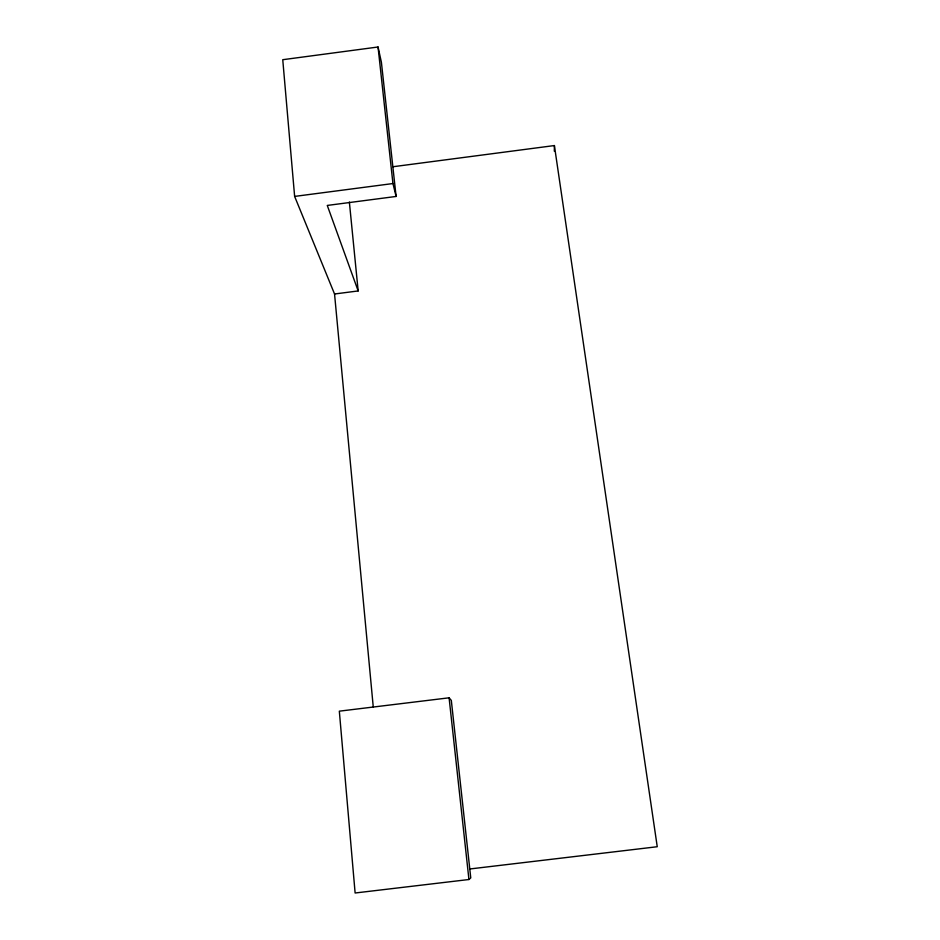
<?xml version="1.0" encoding="UTF-8"?>
<svg xmlns="http://www.w3.org/2000/svg" width="940" height="940" viewBox="0 0 940 940"><rect width="100%" height="100%" fill="white"/><g stroke="black" fill="none" stroke-linecap="round" stroke-linejoin="round"><path stroke-width="1.41" d="M554.318 151.211L554.389 145.559L393.002 166.733M468.931 879.511L470.764 877.913L451.318 700.418L449.097 697.809L339.328 711.169L355.12 893L468.931 879.511L449.097 697.809M334.546 293.997L358.163 290.942L327.273 205.437L396.104 196.448L381.393 62.24L378.045 47L282.752 59.702L294.631 196.413L334.546 293.997L373.239 706.809M294.631 196.413L392.944 183.547L396.104 196.448M469.777 868.983L657.248 846.729L554.389 145.559M378.045 47L392.944 183.547M349.363 202.006L358.163 290.942"/></g></svg>
